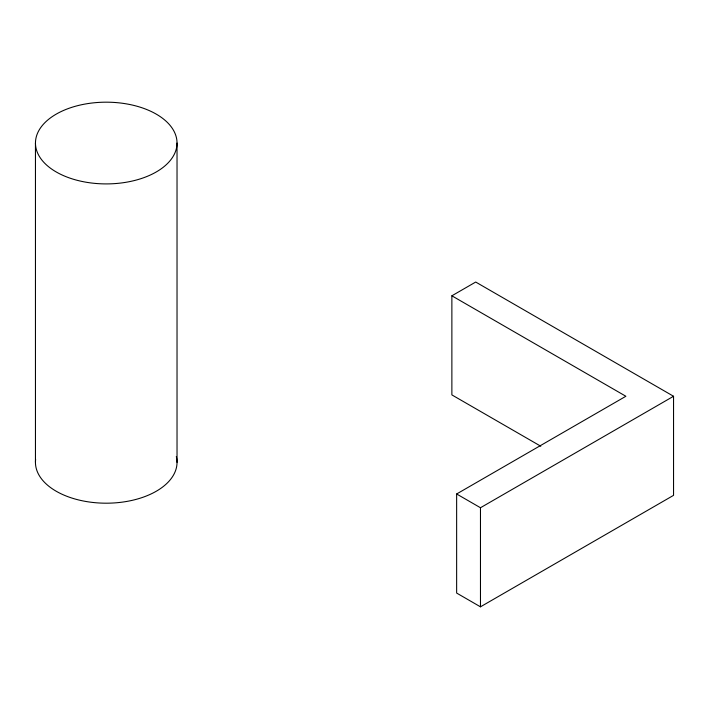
<?xml version="1.0" encoding="UTF-8"?>
<svg xmlns="http://www.w3.org/2000/svg" width="709" height="709" viewBox="0 0 709 709"><rect width="100%" height="100%" fill="white"/><g stroke="black" fill="none" stroke-linecap="round" stroke-linejoin="round"><path stroke-width="1.06" d="M451.872 295.804L475.704 282.04L673.55 396.269L673.55 495.352L480.472 606.824L456.64 593.061L456.64 493.978L625.879 396.269L451.872 295.804L451.872 394.895L540.79 446.227M456.64 493.978L480.472 507.741L673.55 396.269M480.472 507.741L480.472 606.824M177.028 143.05A70.794 40.874 0 0 1 70.847 178.438A70.794 40.874 0 0 1 70.847 107.653A70.794 40.874 0 0 1 177.028 143.05L177.028 462.33M35.45 143.05L35.45 462.33M176.311 456.507A70.794 40.874 0 0 1 108.769 503.168A70.794 40.874 0 0 1 35.627 459.414"/></g></svg>
